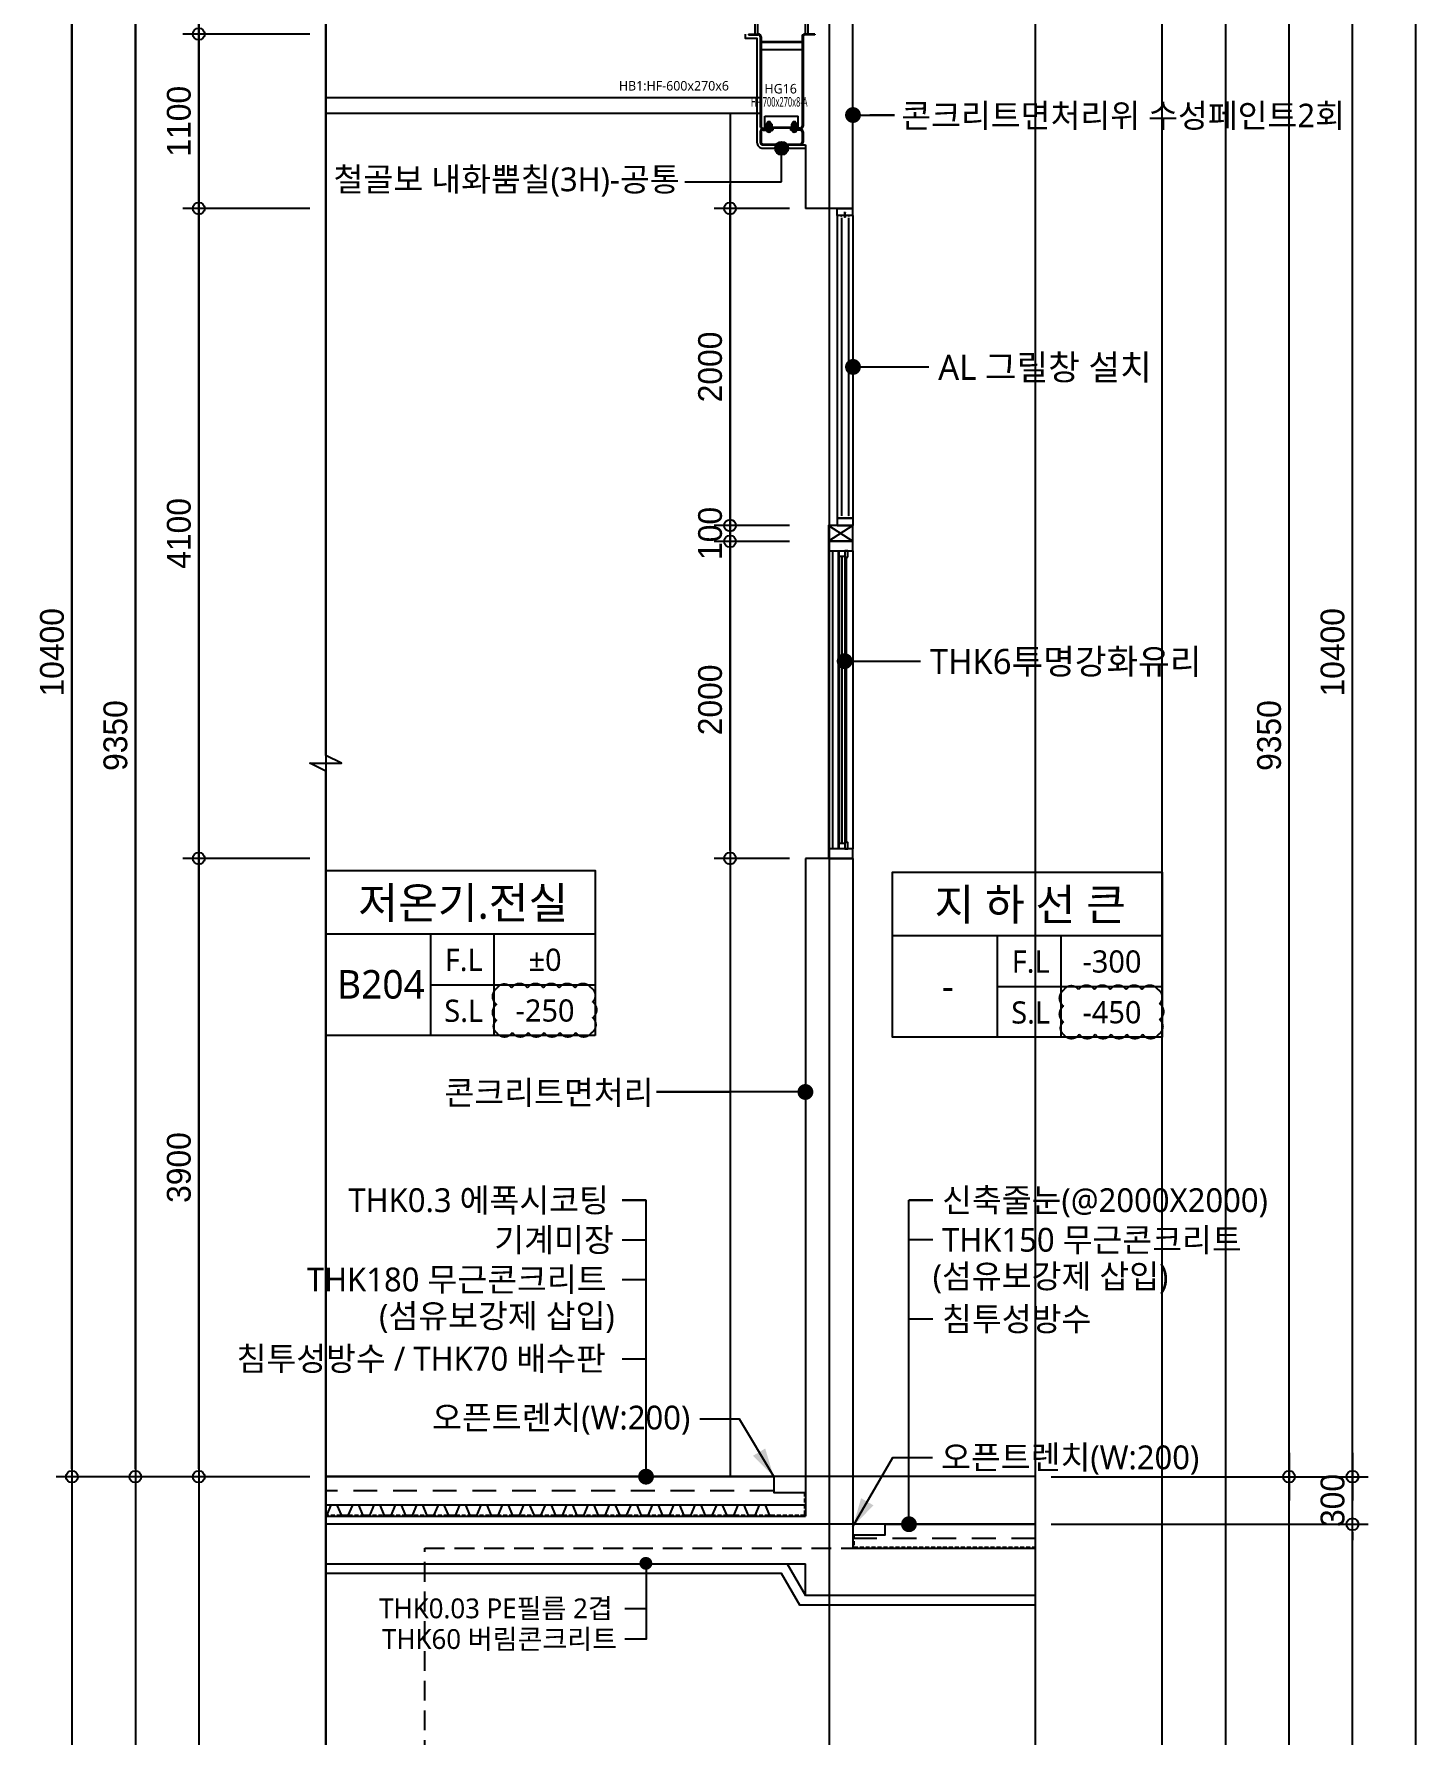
# Model space of a CAD drawing. Header units: millimetres. Extents: x 43197023 to 43466355, y 1341521 to 1420690.
# Drawn here: x 43454109 to 43462823, y 1351411 to 1362140 of the extents above; entities that cross this region are included whole.
import ezdxf
from ezdxf.enums import TextEntityAlignment as Align

# ---------------------------------------------------------------- set-up
doc = ezdxf.new("R2010")
doc.units = ezdxf.units.MM
doc.header["$LTSCALE"] = 1000
doc.header["$MEASUREMENT"] = 0
doc.header["$PDSIZE"] = -10
for name, pattern in [('ACAD_ISO03W100', [30, 12, -18]), ('CEN', [62, 60, -1, 0, -1]), ('CENTER', [2, 1.25, -0.25, 0.25, -0.25]), ('HID', [2.5, 1.5, -1]), ('HIDDEN', [2, 1, -1]), ('HIDDEN2', [0.1875, 0.125, -0.0625])]:
    doc.linetypes.add(name, pattern=pattern)
doc.layers.get('0').update_dxf_attribs({"linetype": 'CONTINUOUS'})
doc.layers.get('Defpoints').update_dxf_attribs({"color": 171, "linetype": 'CONTINUOUS'})
for name, color, linetype in [('BOLT', 6, 'CONTINUOUS'), ('cen', 1, 'CONTINUOUS'), ('Center(AR)', 30, 'CEN'), ('CON', 2, 'CONTINUOUS'), ('ELE', 4, 'CONTINUOUS'), ('ELE-6', 8, 'CONTINUOUS'), ('FIN', 9, 'CONTINUOUS'), ('HAT-252', 252, 'CONTINUOUS'), ('HF', 3, 'CONTINUOUS'), ('LED', 7, 'CONTINUOUS'), ('NDIM', 7, 'CONTINUOUS'), ('plate', 8, 'CONTINUOUS'), ('STUD', 6, 'CONTINUOUS'), ('SYM', 7, 'CONTINUOUS'), ('TEXT(MIN)', 7, 'CONTINUOUS'), ('TEXT(노트)', 7, 'CONTINUOUS'), ('TEXT(실명)', 3, 'CONTINUOUS'), ('TEXT-기입', 6, 'CONTINUOUS'), ('TITLE', 7, 'CONTINUOUS'), ('WIN', 4, 'CONTINUOUS'), ('WIN-G', 252, 'CONTINUOUS'), ('WIN2', 5, 'CONTINUOUS'), ('wire-meshes', 1, 'CONTINUOUS'), ('고령토단면', 2, 'CONTINUOUS'), ('배수판', 5, 'CONTINUOUS'), ('코킹용접', 5, 'CONTINUOUS')]:
    doc.layers.add(name, color=color, linetype=linetype)
doc.layers.add('VE변경사항적용-20220616', color=10, linetype='CONTINUOUS', plot=False)
doc.styles.add('CGS', font='cgse', dxfattribs={"bigfont": 'cgs'})
doc.styles.add('TE', font='malgun_0.ttf')
doc.styles.add('나눔바른고딕', font='NanumBarunGothic.ttf')
doc.dimstyles.new('NDIM 1200', dxfattribs={"dimscale": 500, "dimtxt": 3, "dimasz": 1, "dimexe": 2, "dimexo": 2, "dimgap": 1, "dimtad": 1, "dimdec": 0, "dimdsep": 46, "dimtxsty": 'CGS', "dimblk": 'DOT0', "dimcen": 1, "dimdle": 8, "dimclrd": 2, "dimclre": 2, "dimclrt": 2, "dimadec": 0, "dimazin": 0, "dimtfac": 1, "dimtdec": 0, "dimtix": 1, "dimtmove": 2, "dimatfit": 3, "dimldrblk": 'DOT0', "dimfxl": 1, "dimtolj": 1, "dimtzin": 0, "dimlwd": -1, "dimlwe": -1, "dimarcsym": 0})

# ---------------------------------------------------------------- blocks, each defined once
blk = doc.blocks.new('DOT0')
blk.add_line((-3, 0), (3, 0))
at = {"color": 6}
blk.add_circle((0, 0), 0.75, dxfattribs=at)
blk = doc.blocks.new('*D428')
at = {"layer": 'Defpoints', "color": 0, "ltscale": 0.4, "transparency": 16777216}
for p in [(43455148, 1356940), (43455948, 1356940), (43455948, 1353040)]:
    blk.add_point(p, dxfattribs=at)
at = {"layer": 'NDIM', "ltscale": 0.4, "transparency": 16777216}
for p, q in [((43455848, 1356940), (43455048, 1356940)), ((43455148, 1353090), (43455148, 1356890)), ((43455848, 1353040), (43455048, 1353040))]:
    blk.add_line(p, q, dxfattribs=at)
at = {"layer": 'NDIM', "ltscale": 0.4, "transparency": 16777216, "xscale": 50, "yscale": 50, "zscale": 50}
for p, rotation in [((43455148, 1356940), 90), ((43455148, 1353040), 270)]:
    blk.add_blockref('DOT0', p, dxfattribs=dict(at, rotation=rotation))
at = {"layer": 'NDIM', "ltscale": 0.4, "transparency": 16777216, "insert": (43455023, 1354990), "char_height": 150, "attachment_point": 5, "rotation": 90, "style": 'CGS'}
blk.add_mtext('\\A1;3900', dxfattribs=at)
blk = doc.blocks.new('*U425')
at = {"layer": 'BOLT'}
for p, q in [((-20, 0), (20, 0)), ((-20, 0), (-20, -4)), ((-17, 18), (17, 18)), ((20, 0), (20, -4)), ((-20, -4), (20, -4)), ((-18, -19), (-18, -6)), ((-14, -4), (14, -4)), ((-14, -20), (14, -20)), ((-10, -20), (-10, -31)), ((-10, -31), (-8, -33)), ((-10, -31), (10, -31)), ((-9, -19), (-9, -6)), ((-8, -33), (8, -33)), ((10, -31), (8, -33)), ((9, -19), (9, -6)), ((10, -20), (10, -31)), ((18, -19), (18, -6))]:
    blk.add_line(p, q, dxfattribs=at)
at = {"layer": 'BOLT', "linetype": 'HIDDEN'}
for p, q in [((-10, 18), (-10, 0)), ((10, 18), (10, 0))]:
    blk.add_line(p, q, dxfattribs=at)
at = {"layer": 'BOLT'}
for centre, radius, start, end in [((0, 13), 17.6, 15.5187, 164.4813), ((-14, -11), 6.71, 47.8966, 132.1034), ((-14, -14), 6.71, 227.8966, 312.1034), ((0, -29), 24.2, 68.2132, 111.7868), ((0, 4), 24.2, 248.2132, 291.7868), ((14, -11), 6.71, 47.8966, 132.1034), ((14, -14), 6.71, 227.8966, 312.1034)]:
    blk.add_arc(centre, radius, start, end, dxfattribs=at)
at = {"layer": 'cen'}
blk.add_line((0, 36), (0, -38), dxfattribs=at)
blk = doc.blocks.new('SB16')
at = {"layer": 'STUD'}
for p, q in [((-8, 0), (-8, 70)), ((8, 0), (8, 70))]:
    blk.add_line(p, q, dxfattribs=at)
blk.add_lwpolyline([(-15, 70), (-15, 80), (14, 80), (14, 70)], close=True, dxfattribs=at)
blk = doc.blocks.new('*U427')
at = {"layer": 'Defpoints'}
blk.add_point((0, 0), dxfattribs=at)
at = {"layer": 'HF'}
for p, q in [((-209, 0), (-147, 0)), ((-209, 0), (-209, -6)), ((209, 0), (147, 0)), ((209, 0), (209, -6)), ((-209, -6), (-147, -6)), ((-135, -18), (-135, -582)), ((-129, -18), (-129, -582)), ((129, -18), (129, -582)), ((135, -18), (135, -582)), ((209, -6), (147, -6)), ((-135, -618), (-135, -682)), ((-129, -618), (-129, -682)), ((-117, -594), (-55, -594)), ((-117, -600), (-55, -600)), ((-117, -606), (-55, -606)), ((-55, -594), (-55, -600)), ((-55, -600), (-55, -606)), ((117, -594), (55, -594)), ((55, -594), (55, -600)), ((117, -600), (55, -600)), ((55, -600), (55, -606)), ((117, -606), (55, -606)), ((129, -618), (129, -682)), ((135, -618), (135, -682)), ((-117, -694), (117, -694)), ((-117, -700), (117, -700))]:
    blk.add_line(p, q, dxfattribs=at)
for centre, radius, start, end in [((-147, -18), 18, 360, 450), ((147, -18), 18, 90, 180), ((-147, -18), 12, 360, 450), ((147, -18), 12, 90, 180), ((-117, -582), 18, 180, 270), ((-117, -618), 18, 90, 180), ((-117, -582), 12, 180, 270), ((-117, -618), 12, 90, 180), ((117, -582), 12, 270, 360), ((117, -582), 18, 270, 360), ((117, -618), 18, 0, 90), ((117, -618), 12, 0, 90), ((-117, -682), 18, 180, 270), ((-117, -682), 12, 180, 270), ((117, -682), 12, 270, 360), ((117, -682), 18, 270, 360)]:
    blk.add_arc(centre, radius, start, end, dxfattribs=at)
blk = doc.blocks.new('HG16-SEC')
at = {"layer": 'plate'}
for p, q in [((129, -50), (-129, -50)), ((129, -54), (-129, -54)), ((129, -100), (-129, -100)), ((-105, -594), (-105, -519)), ((-105, -519), (105, -519)), ((105, -594), (105, -519))]:
    blk.add_line(p, q, dxfattribs=at)
for points in [[(-105, -588), (105, -588)], [(105, -594), (-105, -594)]]:
    blk.add_lwpolyline(points, dxfattribs=at)
at = {"layer": 'BOLT', "rotation": 180}
for p in [(-80, -588), (80, -588)]:
    blk.add_blockref('*U425', p, dxfattribs=at)
at = {"layer": 'HF'}
blk.add_blockref('*U427', (0, 0), dxfattribs=at)
at = {"layer": 'STUD'}
for p in [(-159, 0), (159, 0)]:
    blk.add_blockref('SB16', p, dxfattribs=at)
at = {"layer": 'Defpoints', "style": 'TE'}
blk.add_text('HG16', height=60, dxfattribs=at).set_placement((-6, -393), align=Align.BOTTOM_CENTER)
at = {"layer": 'Defpoints', "style": 'TE', "width": 0.6}
blk.add_text('HF-700x270x8-A', height=60, dxfattribs=at).set_placement((-15, -476), align=Align.BOTTOM_CENTER)
blk = doc.blocks.new('*D429')
at = {"layer": 'Defpoints', "color": 0, "ltscale": 0.4, "transparency": 16777216}
for p in [(43455148, 1361040), (43455948, 1361040), (43455948, 1356940)]:
    blk.add_point(p, dxfattribs=at)
at = {"layer": 'NDIM', "ltscale": 0.4, "transparency": 16777216}
for p, q in [((43455848, 1361040), (43455048, 1361040)), ((43455148, 1356990), (43455148, 1360990)), ((43455848, 1356940), (43455048, 1356940))]:
    blk.add_line(p, q, dxfattribs=at)
at = {"layer": 'NDIM', "ltscale": 0.4, "transparency": 16777216, "xscale": 50, "yscale": 50, "zscale": 50}
for p, rotation in [((43455148, 1361040), 90), ((43455148, 1356940), 270)]:
    blk.add_blockref('DOT0', p, dxfattribs=dict(at, rotation=rotation))
at = {"layer": 'NDIM', "ltscale": 0.4, "transparency": 16777216, "insert": (43455023, 1358990), "char_height": 150, "attachment_point": 5, "rotation": 90, "style": 'CGS'}
blk.add_mtext('\\A1;4100', dxfattribs=at)
blk = doc.blocks.new('*D430')
at = {"layer": 'Defpoints', "color": 0, "ltscale": 0.4, "transparency": 16777216}
for p in [(43455148, 1362140), (43455948, 1362140), (43455948, 1361040)]:
    blk.add_point(p, dxfattribs=at)
at = {"layer": 'NDIM', "ltscale": 0.4, "transparency": 16777216}
for p, q in [((43455848, 1362140), (43455048, 1362140)), ((43455148, 1361090), (43455148, 1362090)), ((43455848, 1361040), (43455048, 1361040))]:
    blk.add_line(p, q, dxfattribs=at)
at = {"layer": 'NDIM', "ltscale": 0.4, "transparency": 16777216, "xscale": 50, "yscale": 50, "zscale": 50}
for p, rotation in [((43455148, 1362140), 90), ((43455148, 1361040), 270)]:
    blk.add_blockref('DOT0', p, dxfattribs=dict(at, rotation=rotation))
at = {"layer": 'NDIM', "ltscale": 0.4, "transparency": 16777216, "insert": (43455023, 1361590), "char_height": 150, "attachment_point": 5, "rotation": 90, "style": 'CGS'}
blk.add_mtext('\\A1;1100', dxfattribs=at)
blk = doc.blocks.new('A$C194907C1')
at = {"color": 1, "linetype": 'CENTER', "ltscale": 5}
blk.add_line((4, 35), (4, 0), dxfattribs=at)
at = {"layer": 'ELE', "color": 9}
for p, q in [((7, 30), (0, 30)), ((2, 29), (2, 6)), ((6, 29), (2, 29)), ((3, 31), (3, 31)), ((4, 31), (4, 30)), ((6, 6), (4, 3)), ((6, 29), (6, 6))]:
    blk.add_line(p, q, dxfattribs=at)
for centre, radius, start, end in [((4, 28), 3.66, 16.7859, 163.2141), ((2, 31), 0.251, 126.2892, 307.3193), ((3, 31), 0.5, 0, 112.1194), ((4, 28), 3.16, 112.1194, 122.1807), ((2, 29), 0.25, 270, 90), ((2, 5), 1.34, 302.9286, 137.3368), ((-1, 2), 4.51, 10.1274, 57.2527), ((4, 31), 0.506, 183.5193, 11.9583), ((5, 31), 0.5, 67.8806, 180), ((5, 31), 0.251, 231.0992, 52.1294), ((4, 28), 3.16, 58.1651, 67.8806), ((6, 29), 0.25, 90, 270)]:
    blk.add_arc(centre, radius, start, end, dxfattribs=at)
blk = doc.blocks.new('*D431')
at = {"layer": 'Defpoints', "color": 0, "ltscale": 0.4, "transparency": 16777216}
for p in [(43460423, 1363440), (43462423, 1363440), (43460423, 1353040)]:
    blk.add_point(p, dxfattribs=at)
at = {"layer": 'NDIM', "ltscale": 0.4, "transparency": 16777216}
for p, q in [((43460523, 1363440), (43462523, 1363440)), ((43462423, 1353090), (43462423, 1363390)), ((43460523, 1353040), (43462523, 1353040))]:
    blk.add_line(p, q, dxfattribs=at)
at = {"layer": 'NDIM', "ltscale": 0.4, "transparency": 16777216, "xscale": 50, "yscale": 50, "zscale": 50}
for p, rotation in [((43462423, 1363440), 90), ((43462423, 1353040), 270)]:
    blk.add_blockref('DOT0', p, dxfattribs=dict(at, rotation=rotation))
at = {"layer": 'NDIM', "ltscale": 0.4, "transparency": 16777216, "insert": (43462298, 1358240), "char_height": 150, "attachment_point": 5, "rotation": 90, "style": 'CGS'}
blk.add_mtext('\\A1;10400', dxfattribs=at)
blk = doc.blocks.new('*D432')
at = {"layer": 'Defpoints', "color": 0, "ltscale": 0.4, "transparency": 16777216}
for p in [(43460423, 1362390), (43462023, 1362390), (43460423, 1353040)]:
    blk.add_point(p, dxfattribs=at)
at = {"layer": 'NDIM', "ltscale": 0.4, "transparency": 16777216}
for p, q in [((43460523, 1362390), (43462123, 1362390)), ((43462023, 1353090), (43462023, 1362340)), ((43460523, 1353040), (43462123, 1353040))]:
    blk.add_line(p, q, dxfattribs=at)
at = {"layer": 'NDIM', "ltscale": 0.4, "transparency": 16777216, "xscale": 50, "yscale": 50, "zscale": 50}
for p, rotation in [((43462023, 1362390), 90), ((43462023, 1353040), 270)]:
    blk.add_blockref('DOT0', p, dxfattribs=dict(at, rotation=rotation))
at = {"layer": 'NDIM', "ltscale": 0.4, "transparency": 16777216, "insert": (43461898, 1357715), "char_height": 150, "attachment_point": 5, "rotation": 90, "style": 'CGS'}
blk.add_mtext('\\A1;9350', dxfattribs=at)
blk = doc.blocks.new('*D434')
at = {"layer": 'Defpoints', "color": 0, "ltscale": 0.4, "transparency": 16777216}
for p in [(43460423, 1353040), (43462423, 1353040), (43460423, 1352740)]:
    blk.add_point(p, dxfattribs=at)
at = {"layer": 'NDIM', "ltscale": 0.4, "transparency": 16777216}
for p, q in [((43462423, 1353090), (43462423, 1353140)), ((43460523, 1353040), (43462523, 1353040)), ((43462423, 1352740), (43462423, 1353040)), ((43460523, 1352740), (43462523, 1352740)), ((43462423, 1352690), (43462423, 1352640))]:
    blk.add_line(p, q, dxfattribs=at)
at = {"layer": 'NDIM', "ltscale": 0.4, "transparency": 16777216, "xscale": 50, "yscale": 50, "zscale": 50}
for p, rotation in [((43462423, 1353040), 270), ((43462423, 1352740), 90)]:
    blk.add_blockref('DOT0', p, dxfattribs=dict(at, rotation=rotation))
at = {"layer": 'NDIM', "ltscale": 0.4, "transparency": 16777216, "insert": (43462298, 1352890), "char_height": 150, "attachment_point": 5, "rotation": 90, "style": 'CGS'}
blk.add_mtext('\\A1;300', dxfattribs=at)
blk = doc.blocks.new('*D436')
at = {"layer": 'Defpoints', "color": 0, "ltscale": 0.4, "transparency": 16777216}
for p in [(43454348, 1363440), (43455948, 1363440), (43455948, 1353040)]:
    blk.add_point(p, dxfattribs=at)
at = {"layer": 'NDIM', "ltscale": 0.4, "transparency": 16777216}
for p, q in [((43455848, 1363440), (43454248, 1363440)), ((43454348, 1353090), (43454348, 1363390)), ((43455848, 1353040), (43454248, 1353040))]:
    blk.add_line(p, q, dxfattribs=at)
at = {"layer": 'NDIM', "ltscale": 0.4, "transparency": 16777216, "xscale": 50, "yscale": 50, "zscale": 50}
for p, rotation in [((43454348, 1363440), 90), ((43454348, 1353040), 270)]:
    blk.add_blockref('DOT0', p, dxfattribs=dict(at, rotation=rotation))
at = {"layer": 'NDIM', "ltscale": 0.4, "transparency": 16777216, "insert": (43454223, 1358240), "char_height": 150, "attachment_point": 5, "rotation": 90, "style": 'CGS'}
blk.add_mtext('\\A1;10400', dxfattribs=at)
blk = doc.blocks.new('*D437')
at = {"layer": 'Defpoints', "color": 0, "ltscale": 0.4, "transparency": 16777216}
for p in [(43454748, 1362390), (43455948, 1362390), (43455948, 1353040)]:
    blk.add_point(p, dxfattribs=at)
at = {"layer": 'NDIM', "ltscale": 0.4, "transparency": 16777216}
for p, q in [((43455848, 1362390), (43454648, 1362390)), ((43454748, 1353090), (43454748, 1362340)), ((43455848, 1353040), (43454648, 1353040))]:
    blk.add_line(p, q, dxfattribs=at)
at = {"layer": 'NDIM', "ltscale": 0.4, "transparency": 16777216, "xscale": 50, "yscale": 50, "zscale": 50}
for p, rotation in [((43454748, 1362390), 90), ((43454748, 1353040), 270)]:
    blk.add_blockref('DOT0', p, dxfattribs=dict(at, rotation=rotation))
at = {"layer": 'NDIM', "ltscale": 0.4, "transparency": 16777216, "insert": (43454623, 1357715), "char_height": 150, "attachment_point": 5, "rotation": 90, "style": 'CGS'}
blk.add_mtext('\\A1;9350', dxfattribs=at)
blk = doc.blocks.new('A$C51E23882')
at = {"layer": 'TITLE'}
blk.add_lwpolyline([(8500, 0), (0, 0), (0, 5200), (8500, 5200)], close=True, dxfattribs=at)
for points in [[(8500, 3200), (0, 3200)], [(3300, 3200), (3300, 0)], [(5300, 3200), (5300, 0)], [(3300, 1600), (8500, 1600)]]:
    blk.add_lwpolyline(points, dxfattribs=at)
at = {"layer": 'TITLE', "style": '나눔바른고딕'}
for s, p in [('F.L', (4352, 2378)), ('S.L', (4352, 778))]:
    blk.add_text(s, height=700, dxfattribs=at).set_placement(p, align=Align.MIDDLE)
blk = doc.blocks.new('*D440')
at = {"layer": 'Defpoints', "color": 0, "ltscale": 0.4, "transparency": 16777216}
for p in [(43458498, 1358940), (43458973, 1358940), (43458973, 1356940)]:
    blk.add_point(p, dxfattribs=at)
at = {"layer": 'NDIM', "ltscale": 0.4, "transparency": 16777216}
for p, q in [((43458873, 1358940), (43458398, 1358940)), ((43458498, 1356990), (43458498, 1358890)), ((43458873, 1356940), (43458398, 1356940))]:
    blk.add_line(p, q, dxfattribs=at)
at = {"layer": 'NDIM', "ltscale": 0.4, "transparency": 16777216, "xscale": 50, "yscale": 50, "zscale": 50}
for p, rotation in [((43458498, 1358940), 90), ((43458498, 1356940), 270)]:
    blk.add_blockref('DOT0', p, dxfattribs=dict(at, rotation=rotation))
at = {"layer": 'NDIM', "ltscale": 0.4, "transparency": 16777216, "insert": (43458373, 1357940), "char_height": 150, "attachment_point": 5, "rotation": 90, "style": 'CGS'}
blk.add_mtext('\\A1;2000', dxfattribs=at)
blk = doc.blocks.new('*D441')
at = {"layer": 'Defpoints', "color": 0, "ltscale": 0.4, "transparency": 16777216}
for p in [(43458498, 1359040), (43458973, 1359040), (43458973, 1358940)]:
    blk.add_point(p, dxfattribs=at)
at = {"layer": 'NDIM', "ltscale": 0.4, "transparency": 16777216}
for p, q in [((43458498, 1359090), (43458498, 1359140)), ((43458873, 1359040), (43458398, 1359040)), ((43458498, 1358940), (43458498, 1359040)), ((43458873, 1358940), (43458398, 1358940)), ((43458498, 1358890), (43458498, 1358840))]:
    blk.add_line(p, q, dxfattribs=at)
at = {"layer": 'NDIM', "ltscale": 0.4, "transparency": 16777216, "xscale": 50, "yscale": 50, "zscale": 50}
for p, rotation in [((43458498, 1359040), 270), ((43458498, 1358940), 90)]:
    blk.add_blockref('DOT0', p, dxfattribs=dict(at, rotation=rotation))
at = {"layer": 'NDIM', "ltscale": 0.4, "transparency": 16777216, "insert": (43458373, 1358990), "char_height": 150, "attachment_point": 5, "rotation": 90, "style": 'CGS'}
blk.add_mtext('\\A1;100', dxfattribs=at)
blk = doc.blocks.new('*D442')
at = {"layer": 'Defpoints', "color": 0, "ltscale": 0.4, "transparency": 16777216}
for p in [(43458498, 1361040), (43458973, 1361040), (43458973, 1359040)]:
    blk.add_point(p, dxfattribs=at)
at = {"layer": 'NDIM', "ltscale": 0.4, "transparency": 16777216}
for p, q in [((43458873, 1361040), (43458398, 1361040)), ((43458498, 1359090), (43458498, 1360990)), ((43458873, 1359040), (43458398, 1359040))]:
    blk.add_line(p, q, dxfattribs=at)
at = {"layer": 'NDIM', "ltscale": 0.4, "transparency": 16777216, "xscale": 50, "yscale": 50, "zscale": 50}
for p, rotation in [((43458498, 1361040), 90), ((43458498, 1359040), 270)]:
    blk.add_blockref('DOT0', p, dxfattribs=dict(at, rotation=rotation))
at = {"layer": 'NDIM', "ltscale": 0.4, "transparency": 16777216, "insert": (43458373, 1360040), "char_height": 150, "attachment_point": 5, "rotation": 90, "style": 'CGS'}
blk.add_mtext('\\A1;2000', dxfattribs=at)

msp = doc.modelspace()

# ---------------------------------------------------------------- hatches: boundary and pattern name
at = {"ltscale": 10000}
h = msp.add_hatch(color=256, dxfattribs=at)
h.dxf.hatch_style = 1
edge = h.paths.add_edge_path()
edge.add_arc((43458823.4, 1361419.2), 41.7, -180, 180)
at = {"layer": 'LED', "ltscale": 10000}
h = msp.add_hatch(color=256, dxfattribs=at)
h.dxf.hatch_style = 1
edge = h.paths.add_edge_path()
edge.add_arc((43457967.3, 1352493.4), 40.9, 180, 540, ccw=False)
at = {"layer": '코킹용접'}
h = msp.add_hatch(dxfattribs=at)
h.set_pattern_fill('ANSI37', color=256, scale=10, angle=90, style=0)
h.set_pattern_definition([(225, (-45826.2806, 63508.8589), (-0.883883476483, 0.883883476483), []), (135, (-45826.2806, 63508.8589), (0.883883476483, 0.883883476483), [])])
h.paths.add_polyline_path([(43459201.2, 1360995.2), (43459194.9, 1360995.2, -0.0972445), (43459201.2, 1360989.8)])
h = msp.add_hatch(dxfattribs=at)
h.set_pattern_fill('ANSI37', color=256, scale=10, angle=90, style=0)
h.set_pattern_definition([(315, (142214.1683, 63508.8589), (0.883883476483, 0.883883476483), []), (45, (142214.1683, 63508.8589), (-0.883883476483, 0.883883476483), [])])
h.paths.add_polyline_path([(43459245.6, 1360995.2), (43459251.9, 1360995.2, 0.0972445), (43459245.6, 1360989.8)])
h = msp.add_hatch(dxfattribs=at)
h.set_pattern_fill('ANSI37', color=256, scale=10, angle=90, style=0)
h.set_pattern_definition([(135, (-45826.2806, 58104.9272), (-0.883883476483, -0.883883476483), []), (225, (-45826.2806, 58104.9272), (0.883883476483, -0.883883476483), [])])
h.paths.add_polyline_path([(43459201.2, 1359085.2), (43459194.9, 1359085.2, 0.0972445), (43459201.2, 1359090.5)])
h = msp.add_hatch(dxfattribs=at)
h.set_pattern_fill('ANSI37', color=256, scale=10, angle=90, style=0)
h.set_pattern_definition([(45, (142214.1683, 58104.9272), (0.883883476483, -0.883883476483), []), (315, (142214.1683, 58104.9272), (-0.883883476483, -0.883883476483), [])])
h.paths.add_polyline_path([(43459245.6, 1359085.2), (43459251.9, 1359085.2, -0.0972445), (43459245.6, 1359090.5)])

# ---------------------------------------------------------------- linework, layer by layer
at = {"layer": 'cen', "ltscale": 5}
for p, q in [((43460423.4, 1353040.2), (43455948.4, 1353040.2)), ((43460423.4, 1352740.2), (43455948.4, 1352740.2))]:
    msp.add_line(p, q, dxfattribs=at)
at = {"layer": 'CON', "ltscale": 10000}
for p, q in [((43459273.4, 1361040.2), (43459273.4, 1365090.2)), ((43458940.4, 1361440.2), (43458973.4, 1361440.2)), ((43458973.4, 1361440.2), (43458973.4, 1361040.2)), ((43459273.4, 1361040.2), (43458973.4, 1361040.2)), ((43458973.4, 1356940.2), (43458973.4, 1352790.2))]:
    msp.add_line(p, q, dxfattribs=at)
at = {"layer": 'CON', "ltscale": 0.1}
for p, q in [((43455948.4, 1352790.2), (43458973.4, 1352790.2)), ((43459273.4, 1352590.2), (43460423.4, 1352590.2)), ((43455948.4, 1352490.2), (43458857.9, 1352490.2)), ((43458857.9, 1352490.2), (43458973.4, 1352290.2)), ((43460423.4, 1352290.2), (43458973.4, 1352290.2))]:
    msp.add_line(p, q, dxfattribs=at)
at = {"layer": 'ELE-6', "ltscale": 10000}
for p, q in [((43455948.4, 1361740.2), (43458688.4, 1361740.2)), ((43455948.4, 1361640.2), (43458688.4, 1361640.2)), ((43458498.4, 1361640.2), (43458498.4, 1353040.2)), ((43458857.9, 1352490.2), (43458973.4, 1352490.2)), ((43458973.4, 1352290.2), (43458973.4, 1352490.2))]:
    msp.add_line(p, q, dxfattribs=at)
at = {"layer": 'ELE-6', "linetype": 'HIDDEN2'}
msp.add_lwpolyline([(43456573.4, 1350690.2), (43456573.4, 1352590.2), (43460423.4, 1352590.2)], dxfattribs=at)
at = {"layer": 'FIN', "ltscale": 10000}
msp.add_lwpolyline([(43458593.4, 1362140.2), (43458593.4, 1362113.2), (43458667.4, 1362113.2), (43458667.4, 1361458.2, 0.4142136), (43458706.4, 1361419.2), (43458973.4, 1361419.2)], format="xyb", dxfattribs=at)
at = {"layer": 'FIN'}
for points in [[(43455948.4, 1353040.2), (43458773.4, 1353040.2), (43458773.4, 1352940.2), (43458973.4, 1352940.2)], [(43458973.4, 1352860.2), (43455948.4, 1352860.2)], [(43459473.4, 1352740.2), (43459473.4, 1352670.2), (43459273.4, 1352670.2)], [(43459473.4, 1352740.2), (43460423.4, 1352740.2)]]:
    msp.add_lwpolyline(points, dxfattribs=at)
at = {"layer": 'FIN', "ltscale": 0.1}
msp.add_lwpolyline([(43460423.4, 1352230.2), (43458938.7, 1352230.2), (43458823.3, 1352430.2), (43455948.4, 1352430.2)], dxfattribs=at)
at = {"layer": 'HAT-252', "linetype": 'HIDDEN2', "ltscale": 0.2}
for points in [[(43458968.4, 1352940.2), (43458968.4, 1352795.2), (43455948.4, 1352795.2)], [(43459278.4, 1352670.2), (43459278.4, 1352595.2), (43460423.4, 1352595.2)]]:
    msp.add_lwpolyline(points, dxfattribs=at)
at = {"layer": 'LED', "ltscale": 10000}
for p, q in [((43458823.4, 1361208.8), (43458823.4, 1361419.2)), ((43458212.3, 1361208.8), (43458823.4, 1361208.8))]:
    msp.add_line(p, q, dxfattribs=at)
for points in [[(43457818.3, 1354784.3), (43457968.3, 1354784.3)], [(43459776.4, 1354784.3), (43459626.4, 1354784.3)], [(43457818.3, 1354534.3), (43457968.3, 1354534.3)], [(43459776.4, 1354534.3), (43459626.4, 1354534.3)], [(43457818.3, 1354284.3), (43457968.3, 1354284.3)], [(43459776.4, 1354034.3), (43459626.4, 1354034.3)], [(43457818.3, 1353784.3), (43457968.3, 1353784.3)]]:
    msp.add_lwpolyline(points, dxfattribs=at)
at = {"layer": 'LED'}
for points in [[(43458773.4, 1353040.2), (43458556.9, 1353403.4), (43458306.9, 1353403.4)], [(43459273.4, 1352726.1), (43459525.1, 1353162), (43459775.1, 1353162)]]:
    msp.add_lwpolyline(points, dxfattribs=at)
at = {"layer": 'LED', "ltscale": 10000}
msp.add_circle((43458823.4, 1361419.2), 41.7, dxfattribs=at)
at = {"layer": 'LED'}
for points in [[(43458773.4, 1353040.2), (43458719.9, 1353217.8), (43458642.6, 1353171.7)], [(43459273.4, 1352726.1), (43459324.4, 1352904.5), (43459402.4, 1352859.5)]]:
    msp.add_solid(points, dxfattribs=at)
at = {"layer": 'NDIM', "ltscale": 10000}
msp.add_line((43457835, 1352209.5), (43457968.3, 1352209.5), dxfattribs=at)
msp.add_lwpolyline([(43457968.3, 1352490.2), (43457968.3, 1352015.9), (43457835, 1352015.9)], dxfattribs=at)
at = {"layer": 'SYM', "color": 8}
msp.add_lwpolyline([(43455948.4, 1348960.2), (43455948.5, 1357490.2), (43455848.4, 1357540.2), (43456048.4, 1357540.2), (43455948.4, 1357590.2), (43455948.4, 1366120.2)], dxfattribs=at)
at = {"layer": 'VE변경사항적용-20220616', "linetype": 'ACAD_ISO03W100'}
for points in [[(43457025.5, 1355841.5, 0.5205671), (43457125.5, 1355841.5, 0.5205671), (43457225.5, 1355841.5, 0.5205671), (43457325.5, 1355841.5, 0.5205671), (43457425.5, 1355841.5, 0.5205671), (43457525.5, 1355841.5, 0.5205671), (43457625.5, 1355841.5, 0.5205671), (43457632.1, 1355934.9, 0.5205671), (43457632.1, 1356034.9, 0.5205671), (43457620.8, 1356123.6, 0.5205671), (43457520.8, 1356123.6, 0.5205671), (43457420.8, 1356123.6, 0.5205671), (43457320.8, 1356123.6, 0.5205671), (43457220.8, 1356123.6, 0.5205671), (43457120.8, 1356123.6, 0.5205671), (43457025.5, 1356118.9, 0.5205671), (43457025.5, 1356018.9, 0.5205671), (43457025.5, 1355918.9, 0.5205671)], [(43460600.5, 1355830.7, 0.5205671), (43460700.5, 1355830.7, 0.5205671), (43460800.5, 1355830.7, 0.5205671), (43460900.5, 1355830.7, 0.5205671), (43461000.5, 1355830.7, 0.5205671), (43461100.5, 1355830.7, 0.5205671), (43461200.5, 1355830.7, 0.5205671), (43461207.1, 1355924.1, 0.5205671), (43461207.1, 1356024.1, 0.5205671), (43461195.8, 1356112.8, 0.5205671), (43461095.8, 1356112.8, 0.5205671), (43460995.8, 1356112.8, 0.5205671), (43460895.8, 1356112.8, 0.5205671), (43460795.8, 1356112.8, 0.5205671), (43460695.8, 1356112.8, 0.5205671), (43460600.5, 1356108.2, 0.5205671), (43460600.5, 1356008.2, 0.5205671), (43460600.5, 1355908.2, 0.5205671)]]:
    msp.add_lwpolyline(points, format="xyb", close=True, dxfattribs=at)
at = {"layer": 'WIN'}
for p, q in [((43459173.4, 1360995.2), (43459173.4, 1361040.2)), ((43459173.4, 1361040.2), (43459273.4, 1361040.2)), ((43459174.5, 1360996.3), (43459174.5, 1361039.1)), ((43459174.5, 1361039.1), (43459272.3, 1361039.1)), ((43459272.3, 1360996.3), (43459272.3, 1361039.1)), ((43459273.4, 1360995.2), (43459273.4, 1361040.2)), ((43459273.4, 1360995.2), (43459173.4, 1360995.2)), ((43459272.3, 1360996.3), (43459174.5, 1360996.3))]:
    msp.add_line(p, q, dxfattribs=at)
at = {"layer": 'WIN-G'}
for p, q in [((43459201.2, 1360980.2), (43459201.2, 1359100.2)), ((43459245.6, 1360980.2), (43459245.6, 1359100.2))]:
    msp.add_line(p, q, dxfattribs=at)
at = {"layer": 'WIN2'}
for p, q in [((43459173.4, 1360995.2), (43459173.4, 1359085.2)), ((43459273.4, 1360995.2), (43459273.4, 1359085.2))]:
    msp.add_line(p, q, dxfattribs=at)
at = {"layer": 'wire-meshes', "linetype": 'HID', "ltscale": 0.1}
for points in [[(43458773.4, 1352950.2), (43455948.4, 1352950.2)], [(43460423.4, 1352650.2), (43459273.4, 1352650.2)]]:
    msp.add_lwpolyline(points, dxfattribs=at)
at = {"layer": '고령토단면', "color": 4, "linetype": 'ByBlock'}
for p, q in [((43459173.4, 1359085.2), (43459173.4, 1359040.2)), ((43459273.4, 1359085.2), (43459173.4, 1359085.2)), ((43459173.4, 1359040.2), (43459273.4, 1359040.2)), ((43459174.5, 1359084.1), (43459174.5, 1359041.3)), ((43459272.3, 1359084.1), (43459174.5, 1359084.1)), ((43459174.5, 1359041.3), (43459272.3, 1359041.3)), ((43459272.3, 1359084.1), (43459272.3, 1359041.3)), ((43459273.4, 1359085.2), (43459273.4, 1359040.2))]:
    msp.add_line(p, q, dxfattribs=at)
at = {"layer": '배수판'}
msp.add_lwpolyline([(43458757.3, 1352795.2), (43458749.4, 1352795.2), (43458721.6, 1352860.2), (43458681.8, 1352860.2), (43458654.1, 1352795.2), (43458614.3, 1352795.2), (43458586.6, 1352860.2), (43458546.8, 1352860.2), (43458519, 1352795.2), (43458479.3, 1352795.2), (43458451.5, 1352860.2), (43458411.8, 1352860.2), (43458384, 1352795.2), (43458344.3, 1352795.2), (43458316.5, 1352860.2), (43458276.8, 1352860.2), (43458249, 1352795.2), (43458209.3, 1352795.2), (43458181.5, 1352860.2), (43458141.8, 1352860.2), (43458114, 1352795.2), (43458074.3, 1352795.2), (43458046.5, 1352860.2), (43458006.8, 1352860.2), (43457979, 1352795.2), (43457939.3, 1352795.2), (43457911.5, 1352860.2), (43457871.8, 1352860.2), (43457844, 1352795.2), (43457804.3, 1352795.2), (43457776.5, 1352860.2), (43457736.8, 1352860.2), (43457709, 1352795.2), (43457669.2, 1352795.2), (43457641.5, 1352860.2), (43457601.7, 1352860.2), (43457574, 1352795.2), (43457534.2, 1352795.2), (43457506.5, 1352860.2), (43457466.7, 1352860.2), (43457438.9, 1352795.2), (43457399.2, 1352795.2), (43457371.4, 1352860.2), (43457331.7, 1352860.2), (43457303.9, 1352795.2), (43457264.2, 1352795.2), (43457236.4, 1352860.2), (43457196.7, 1352860.2), (43457168.9, 1352795.2), (43457129.2, 1352795.2), (43457101.4, 1352860.2), (43457061.7, 1352860.2), (43457033.9, 1352795.2), (43456994.2, 1352795.2), (43456966.4, 1352860.2), (43456926.7, 1352860.2), (43456898.9, 1352795.2), (43456859.2, 1352795.2), (43456831.4, 1352860.2), (43456791.7, 1352860.2), (43456763.9, 1352795.2), (43456724.2, 1352795.2), (43456696.4, 1352860.2), (43456656.7, 1352860.2), (43456628.9, 1352795.2), (43456589.1, 1352795.2), (43456561.4, 1352860.2), (43456521.6, 1352860.2), (43456493.9, 1352795.2), (43456454.1, 1352795.2), (43456426.3, 1352860.2), (43456386.6, 1352860.2), (43456358.8, 1352795.2), (43456319.1, 1352795.2), (43456291.3, 1352860.2), (43456251.6, 1352860.2), (43456223.8, 1352795.2), (43456184.1, 1352795.2), (43456156.3, 1352860.2), (43456116.6, 1352860.2), (43456088.8, 1352795.2), (43456049.1, 1352795.2), (43456021.3, 1352860.2), (43455981.6, 1352860.2), (43455953.8, 1352795.2), (43455948.4, 1352795.2)], dxfattribs=at)
at = {"layer": '코킹용접'}
for centre, start, end in [((43459184.5, 1360976.4), 38.65046, 60.8674), ((43459262.3, 1360976.4), 119.1326, 141.34954), ((43459184.5, 1359103.9), 299.1326, 321.34954), ((43459262.3, 1359103.9), 218.65046, 240.8674)]:
    msp.add_arc(centre, 21.4, start, end, dxfattribs=at)

# ---------------------------------------------------------------- block references
msp.add_blockref('HG16-SEC', (43458823.4, 1362140.2))
at = {"linetype": 'Continuous', "rotation": 180}
msp.add_blockref('A$C194907C1', (43459226.9, 1361017.7), dxfattribs=at)
at = {"xscale": 0.2, "yscale": 0.2, "zscale": 0.2}
for p in [(43455948.4, 1355823.1), (43459523.4, 1355812.3)]:
    msp.add_blockref('A$C51E23882', p, dxfattribs=at)

# ---------------------------------------------------------------- texts
at = {"layer": 'Defpoints', "style": 'TE'}
msp.add_text('HB1:HF-600x270x6', height=60, dxfattribs=at).set_placement((43458144.1, 1361765.6), align=Align.BOTTOM_CENTER)
at = {"layer": 'TEXT(MIN)', "style": '나눔바른고딕'}
for s, height, p in [('콘크리트면처리위 수성페인트2회', 150, (43459577.8, 1361625.6)), ('AL 그릴창 설치', 159, (43459810.6, 1360037.8)), ('THK6투명강화유리', 159, (43459758.1, 1358182)), ('콘크리트면처리', 150, (43456697.6, 1355463.2)), ('THK0.3 에폭시코팅', 150, (43456091.9, 1354784.3)), ('신축줄눈(@2000X2000)', 150, (43459835.2, 1354784.3)), ('기계미장', 150, (43457011.7, 1354534.3)), ('THK150 무근콘크리트', 150, (43459835.2, 1354534.3)), ('THK180 무근콘크리트', 150, (43455829.8, 1354284.3)), ('(섬유보강제 삽입)', 150, (43459776.4, 1354304.7)), ('(섬유보강제 삽입)', 150, (43456285.2, 1354054.7)), ('침투성방수', 150, (43459835.2, 1354034.3)), ('침투성방수 / THK70 배수판', 150, (43455386.2, 1353784.3)), ('오픈트렌치(W:200)', 150, (43459829.2, 1353162))]:
    msp.add_text(s, height=height, dxfattribs=at).set_placement(p, align=Align.MIDDLE_LEFT)
for s, p in [('철골보 내화뿜칠(3H)-공통', (43458179.9, 1361223.4)), ('오픈트렌치(W:200)', (43458247.1, 1353413))]:
    msp.add_text(s, height=150, dxfattribs=at).set_placement(p, align=Align.MIDDLE_RIGHT)
at = {"layer": 'TEXT(노트)', "style": '나눔바른고딕'}
for s, p in [('THK0.03 PE필름 2겹', (43456286, 1352209.5)), ('THK60 버림콘크리트', (43456303.9, 1352015.9))]:
    msp.add_text(s, height=125, dxfattribs=at).set_placement(p, align=Align.MIDDLE_LEFT)
at = {"layer": 'TEXT(실명)', "style": '나눔바른고딕'}
for s, p in [('저온기.전실', (43456815.9, 1356662)), ('지 하 선 큰', (43460390.9, 1356651.2))]:
    msp.add_text(s, height=200, dxfattribs=at).set_placement(p, align=Align.MIDDLE)
at = {"layer": 'TEXT-기입', "style": '나눔바른고딕'}
for s, height, p in [('±0', 140, (43457331.6, 1356300.7)), ('-300', 140, (43460906.6, 1356289.9)), ('B204', 180, (43456296.6, 1356145.8)), ('-', 180, (43459871.6, 1356135)), ('-250', 140, (43457331.6, 1355980.7)), ('-450', 140, (43460906.6, 1355969.9))]:
    msp.add_text(s, height=height, dxfattribs=at).set_placement(p, align=Align.MIDDLE)

# ---------------------------------------------------------------- dimensions: what is measured, and where the dimension line sits
at = {"layer": 'NDIM', "ltscale": 0.4}
for base, p1, p2, picture, middle in [((43454348.4, 1363440.2), (43455948.4, 1353040.2), (43455948.4, 1363440.2), '*D436', (43454223.4, 1358240.2)), ((43462423.4, 1363440.2), (43460423.4, 1353040.2), (43460423.4, 1363440.2), '*D431', (43462298.4, 1358240.2)), ((43454748.4, 1362390.2), (43455948.4, 1353040.2), (43455948.4, 1362390.2), '*D437', (43454623.4, 1357715.2)), ((43462023.4, 1362390.2), (43460423.4, 1353040.2), (43460423.4, 1362390.2), '*D432', (43461898.4, 1357715.2)), ((43455148.4, 1362140.2), (43455948.4, 1361040.2), (43455948.4, 1362140.2), '*D430', (43455023.4, 1361590.2)), ((43455148.4, 1361040.2), (43455948.4, 1356940.2), (43455948.4, 1361040.2), '*D429', (43455023.4, 1358990.2)), ((43458498.4, 1361040.2), (43458973.4, 1359040.2), (43458973.4, 1361040.2), '*D442', (43458373.4, 1360040.2)), ((43458498.4, 1359040.2), (43458973.4, 1358940.2), (43458973.4, 1359040.2), '*D441', (43458373.4, 1358990.2)), ((43458498.4, 1358940.2), (43458973.4, 1356940.2), (43458973.4, 1358940.2), '*D440', (43458373.4, 1357940.2)), ((43455148.4, 1356940.2), (43455948.4, 1353040.2), (43455948.4, 1356940.2), '*D428', (43455023.4, 1354990.2)), ((43462423.4, 1353040.2), (43460423.4, 1352740.2), (43460423.4, 1353040.2), '*D434', (43462298.4, 1352890.2))]:
    dim = msp.add_linear_dim(base=base, p1=p1, p2=p2, angle=90, dimstyle='NDIM 1200', override={"dimscale": 50, "dimclrd": 256, "dimclre": 256, "dimclrt": 256}, dxfattribs=at)
    dim.commit()
    dim.dimension.update_dxf_attribs({"geometry": picture, "text_midpoint": middle})

# ---------------------------------------------------------------- leaders
at = {"layer": 'LED', "ltscale": 10000}
for points in [[(43459273.4, 1361629.1), (43459535.6, 1361629.1), (43459380, 1361629.1)], [(43459273.4, 1360040.2), (43459539.9, 1360040.2), (43459751.9, 1360040.2)], [(43458973.4, 1355466.7), (43458035.3, 1355466.7), (43458498.4, 1355466.7)], [(43457968.3, 1353040.2), (43457968.3, 1354284.3), (43457968.3, 1354534.3), (43457968.3, 1354784.3), (43457818.3, 1354784.3)], [(43459626.4, 1352740.2), (43459626.4, 1354034.3), (43459626.4, 1354534.3), (43459626.4, 1354784.3), (43459776.4, 1354784.3)]]:
    msp.add_leader(points, dimstyle='NDIM 1200', override={"dimscale": 100, "dimtad": 0, "dimclrd": 256, "dimldrblk": 'Dot'}, dxfattribs=at)

# ---------------------------------------------------------------- wipeouts: each hides what was drawn before it
msp.add_wipeout([(43459118.4, 1358940.2), (43459118.4, 1356940.2), (43459273.4, 1356940.2), (43459273.4, 1358940.2)]).dxf.layer = 'WIN'

# ---------------------------------------------------------------- next in the draw order: linework, layer by layer
at = {"layer": 'Center(AR)'}
msp.add_line((43459123.4, 1366040.2), (43459123.4, 1349040.2), dxfattribs=at)
at = {"layer": 'CON', "ltscale": 10000}
for q in [(43458973.4, 1356940.2), (43459273.4, 1352590.2)]:
    msp.add_line((43459273.4, 1356940.2), q, dxfattribs=at)
at = {"layer": 'Defpoints', "ltscale": 10000}
for points in [[(43462823.4, 1368440.2), (43453948.4, 1368440.2), (43453948.4, 1346640.2), (43462823.4, 1346640.2)], [(43462423.4, 1368040.2), (43454348.4, 1368040.2), (43454348.4, 1347040.2), (43462423.4, 1347040.2)], [(43462023.4, 1367640.2), (43454748.4, 1367640.2), (43454748.4, 1347440.2), (43462023.4, 1347440.2)], [(43461623.4, 1367240.2), (43455148.4, 1367240.2), (43455148.4, 1347840.2), (43461623.4, 1347840.2)], [(43461223.4, 1366840.2), (43455148.4, 1366840.2), (43455148.4, 1348240.2), (43461223.4, 1348240.2)], [(43460423.4, 1366040.2), (43455948.4, 1366040.2), (43455948.4, 1349040.2), (43460423.4, 1349040.2)]]:
    msp.add_lwpolyline(points, close=True, dxfattribs=at)
at = {"layer": 'WIN', "ltscale": 0.1}
for p, q in [((43459118.4, 1359040.2), (43459273.4, 1358940.2)), ((43459273.4, 1359040.2), (43459118.4, 1358940.2))]:
    msp.add_line(p, q, dxfattribs=at)
for points in [[(43459273.4, 1358940.2), (43459273.4, 1359040.2), (43459118.4, 1359040.2), (43459118.4, 1358940.2)], [(43459273.4, 1358880.2), (43459273.4, 1358940.2), (43459118.4, 1358940.2), (43459118.4, 1358880.2)], [(43459220.9, 1358845.2), (43459185.9, 1358845.2), (43459185.9, 1358880.2), (43459220.9, 1358880.2)], [(43459240.9, 1358840.2), (43459240.9, 1358880.2), (43459220.9, 1358880.2), (43459220.9, 1358840.2)], [(43459273.4, 1356940.2), (43459273.4, 1357000.2), (43459118.4, 1357000.2), (43459118.4, 1356940.2)], [(43459220.9, 1357000.2), (43459185.9, 1357000.2), (43459185.9, 1357035.2), (43459220.9, 1357035.2)], [(43459240.9, 1357000.2), (43459240.9, 1357040.2), (43459220.9, 1357040.2), (43459220.9, 1357000.2)]]:
    msp.add_lwpolyline(points, close=True, dxfattribs=at)
at = {"layer": 'WIN-G', "ltscale": 0.1}
msp.add_lwpolyline([(43459180.9, 1357000.2), (43459145.9, 1357000.2), (43459145.9, 1358880.2), (43459180.9, 1358880.2)], close=True, dxfattribs=at)
for points in [[(43459185.9, 1358845.2), (43459185.9, 1357035.2)], [(43459203.4, 1358845.2), (43459203.4, 1357035.2)], [(43459220.9, 1358845.2), (43459220.9, 1357035.2)], [(43459230.9, 1358840.2), (43459230.9, 1357040.2)]]:
    msp.add_lwpolyline(points, dxfattribs=at)
at = {"layer": 'WIN2', "ltscale": 0.1}
for points in [[(43459118.4, 1358880.2), (43459118.4, 1357000.2)], [(43459273.4, 1358880.2), (43459273.4, 1357000.2)]]:
    msp.add_lwpolyline(points, dxfattribs=at)

# ---------------------------------------------------------------- next in the draw order: leaders
at = {"layer": 'LED', "ltscale": 10000}
msp.add_leader([(43459220.9, 1358184.4), (43459487.4, 1358184.4), (43459699.4, 1358184.4)], dimstyle='NDIM 1200', override={"dimscale": 100, "dimtad": 0, "dimclrd": 256, "dimldrblk": 'Dot'}, dxfattribs=at)

doc.saveas('drawing.dxf')
